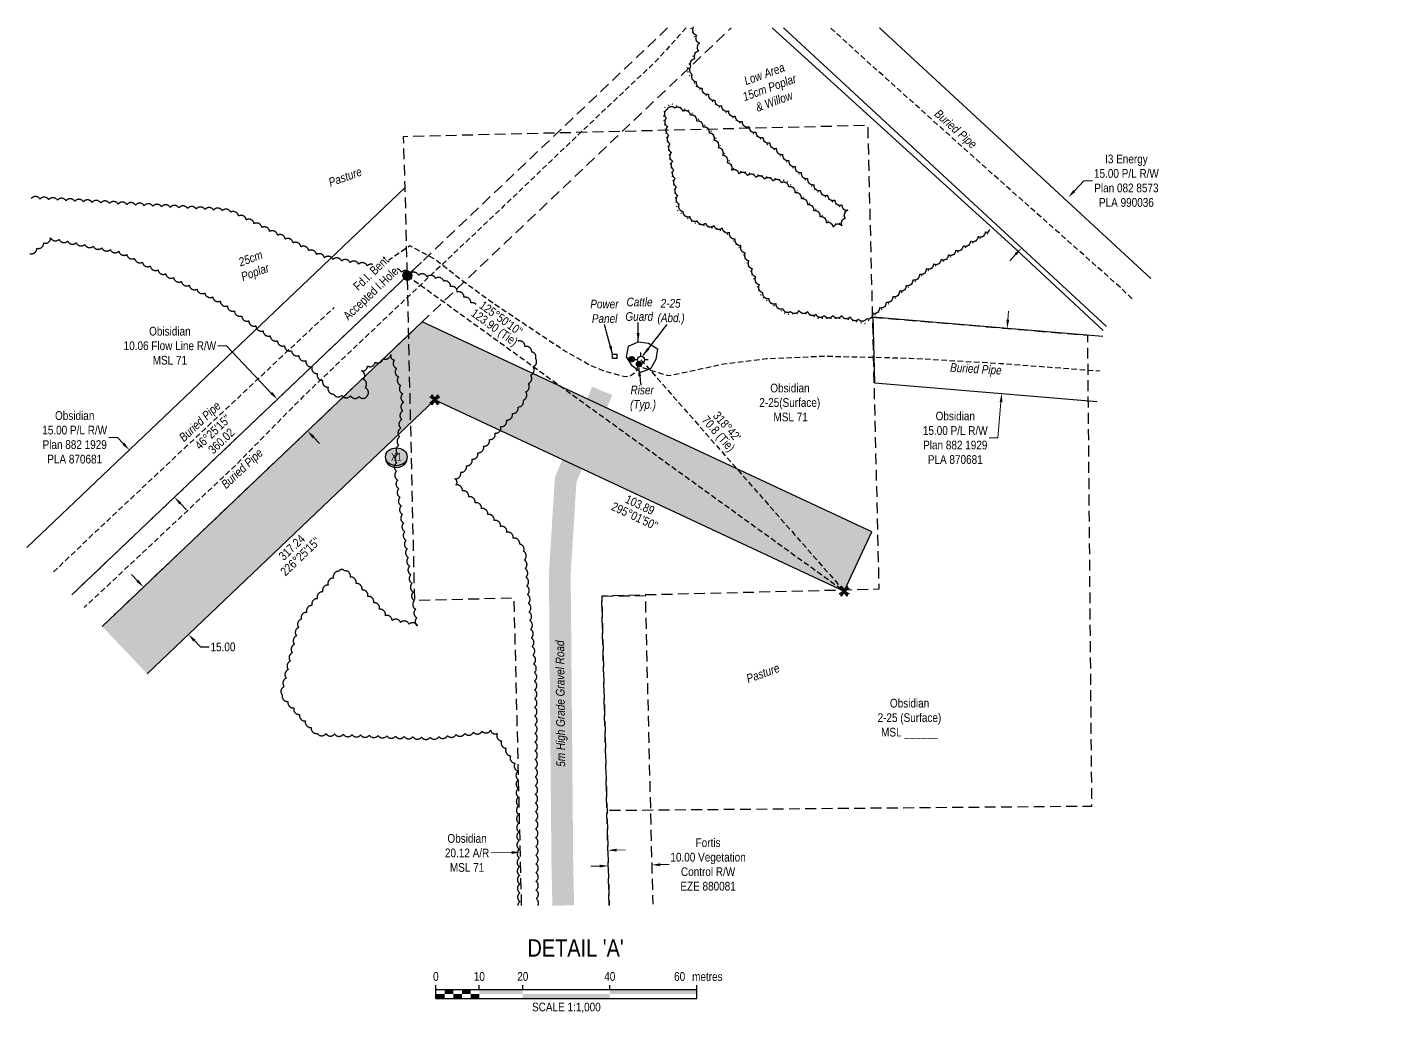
# Model space of a CAD drawing. Extents: x 610688 to 615994, y 5890806 to 5894497.
# Drawn here: x 612797 to 614349, y 5891112 to 5892245 of the extents above; entities that cross this region are included whole.
import ezdxf
from ezdxf.enums import TextEntityAlignment as Align

# ---------------------------------------------------------------- set-up
doc = ezdxf.new("R2010")
doc.units = 0
doc.header["$LTSCALE"] = 5
doc.header["$PDSIZE"] = 0.5
for name, pattern in [('0', [1, 1, 0]), ('foc-ACCESSROAD', [3.75, 2.5, -1.25]), ('foc-FLOWLINE', [3.75, 2.5, -1.25]), ('foc-TIELINE', [1.875, 1.25, -0.625]), ('foc-TOPO', [1, 0.2, -0.8]), ('UG_PIPE', [1.875, 1.25, -0.625])]:
    doc.linetypes.add(name, pattern=pattern)
doc.layers.get('Defpoints').update_dxf_attribs({"color": 9})
for name, color, linetype in [('AS-FENCE', 48, 'foc-FENCE'), ('AS-PIPE-UG', 44, 'UG_PIPE'), ('AS-PIPE-UG-T', 44, 'Continuous'), ('AS-POWER-EXISTING-T', 72, 'Continuous'), ('AS-ROADS', 254, 'Continuous'), ('AS-SYMBOL', 7, 'Continuous'), ('C-AR', 13, 'foc-ACCESSROAD'), ('C-FLOWLINE', 13, 'foc-FLOWLINE'), ('C-RW', 13, 'Continuous'), ('DETAIL-T', 7, 'Continuous'), ('F-EZE', 190, 'foc-FLOWLINE'), ('F-RW', 190, 'Continuous'), ('F-WS-S', 190, 'Continuous'), ('L-2', 7, 'Continuous'), ('L-BD', 7, 'Continuous'), ('L-BD1', 253, 'Continuous'), ('L-MON', 1, 'Continuous'), ('L-TIE', 7, 'foc-TIELINE'), ('P-CROSSINGS', 250, 'Continuous'), ('P-PROPOSED', 10, 'Continuous'), ('P-PROPOSED-H', 21, 'Continuous'), ('P-TXT', 4, 'Continuous'), ('T-BUSH', 110, '0'), ('T-BUSH-T', 110, 'Continuous'), ('T-LOW-AREA', 48, 'foc-TOPO')]:
    doc.layers.add(name, color=color, linetype=linetype)
for name, color, linetype, lineweight in [('C-AR-T', 13, 'Continuous', 9), ('C-FLOWLINE-T', 13, 'Continuous', 9), ('C-RW-T', 13, 'Continuous', 9), ('C-WS-T', 13, 'Continuous', 9), ('F-EZE-T', 190, 'Continuous', 9), ('F-RW-T', 190, 'Continuous', 9), ('T-TEXT', 48, 'Continuous', 18)]:
    doc.layers.add(name, color=color, linetype=linetype, lineweight=lineweight)
doc.styles.add('80', font='', dxfattribs={"height": 10})
doc.styles.add('80CG', font='', dxfattribs={"height": 10})
doc.styles.add('80L', font='', dxfattribs={"height": 10})
doc.styles.add('80LS', font='', dxfattribs={"height": 10})
doc.styles.add('Crossing', font='', dxfattribs={"height": 10})
doc.styles.add('foc-LtypeFont', font='', dxfattribs={"height": 7.35})
doc.styles.get('80').set_extended_font_data('Arial Narrow')
doc.styles.get('80CG').set_extended_font_data('Arial Narrow')
doc.styles.get('80L').set_extended_font_data('Arial Narrow')
doc.styles.get('80LS').set_extended_font_data('Arial Narrow', italic=True)
doc.styles.get('Crossing').set_extended_font_data('Arial Narrow')
doc.styles.get('foc-LtypeFont').set_extended_font_data('Arial Narrow')
doc.linetypes.add('foc-FENCE', pattern='A,10,-1,["X",foc-LtypeFont,S=0.2,R=0,X=-0.625,Y=-0.75],-1.24', length=12.24)
doc.dimstyles.new('Compass 5 000', dxfattribs={"dimscale": 5, "dimtxt": 9, "dimasz": 2, "dimexe": 0.2, "dimexo": 0.0625, "dimgap": 0.5, "dimtad": 0, "dimtih": 1, "dimtoh": 1, "dimzin": 0, "dimdsep": 46, "dimtxsty": '80CG', "dimcen": 0.1, "dimse1": 1, "dimse2": 1, "dimclrd": 256, "dimclrt": 256, "dimaunit": 1, "dimadec": 4, "dimazin": 0, "dimtfac": 0.06, "dimtofl": 0, "dimtmove": 0, "dimatfit": 1, "dimfxl": 0.2, "dimtolj": 1, "dimtzin": 0, "dimlwd": -1, "dimarcsym": 0})

# ---------------------------------------------------------------- blocks, each defined once
blk = doc.blocks.new('*U29')
at = {"color": 0}
for p, q in [((-150, 0), (-150, 15)), ((-150, 10), (150.2, 10)), ((-150, 0), (150.2, 0)), ((-100, 10), (-100, 15)), ((-50, 10), (-50, 15)), ((50, 10), (50, 15)), ((150.2, 0), (150.2, 15))]:
    blk.add_line(p, q, dxfattribs=at)
for points in [[(-150, 5), (-140, 5), (-150, 0), (-140, 0)], [(-140, 10), (-130, 10), (-140, 5), (-130, 5)], [(-130, 5), (-120, 5), (-130, 0), (-120, 0)], [(-120, 10), (-110, 10), (-120, 5), (-110, 5)], [(-110, 5), (-100, 5), (-110, 0), (-100, 0)], [(-100, 10), (-50, 10), (-100, 5), (-50, 5)], [(-50, 5), (50, 5), (-50, 0), (50, 0)], [(50, 10), (150.2, 10), (50, 5), (150.2, 5)]]:
    blk.add_solid(points, dxfattribs=at)
at = {"color": 0, "style": '80'}
blk.add_text('metres', height=10, dxfattribs=at).set_placement((162.2, 20), align=Align.CENTER)
at = {"color": 0, "char_height": 10, "style": '80'}
for s, insert, attachment_point in [('0', (-150, 30.2), 2), ('10', (-100, 30.2), 2), ('20', (-50, 30.2), 2), ('40', (50, 30.2), 2), ('60', (136.7, 30.2), 3), ('SCALE 1:1,000', (0.1, -5), 2)]:
    blk.add_mtext(s, dxfattribs=dict(at, insert=insert, attachment_point=attachment_point))
blk = doc.blocks.new('*D99')
at = {"layer": 'C-AR-T', "transparency": 16777216}
for p, q in [((613354.2, 5891296.2), (613330.8, 5891295.6)), ((613474.8, 5891298.9), (613484.8, 5891299.2))]:
    blk.add_line(p, q, dxfattribs=at)
for points in [[(613474.8, 5891300.6), (613474.8, 5891297.3), (613464.8, 5891298.7)], [(613354.1, 5891297.8), (613354.2, 5891294.5), (613364.2, 5891296.4)]]:
    blk.add_solid(points, dxfattribs=at)
at = {"layer": 'Defpoints', "color": 0, "transparency": 16777216}
for p in [(613363.1, 5891341.1), (613463.8, 5891343.4), (613364.2, 5891296.4)]:
    blk.add_point(p, dxfattribs=at)
at = {"layer": 'C-AR-T', "transparency": 16777216, "insert": (613303, 5891295.6), "char_height": 10, "attachment_point": 5, "style": '80CG', "bg_fill": 3, "box_fill_scale": 1.1, "bg_fill_color": 256, "bg_fill_true_color": 13158600, "bg_fill_transparency": 0}
blk.add_mtext('\\A1;Obsidian\\P20.12 A/R\\PMSL 71', dxfattribs=at)
blk = doc.blocks.new('*D100')
at = {"layer": 'C-FLOWLINE-T', "transparency": 16777216}
for p, q in [((613026.4, 5891878.6), (613016.4, 5891878.6)), ((613078, 5891824.3), (613026.4, 5891878.6)), ((613126.5, 5891773.4), (613133.4, 5891766.2))]:
    blk.add_line(p, q, dxfattribs=at)
for points in [[(613079.2, 5891825.5), (613076.8, 5891823.2), (613084.9, 5891817.1)], [(613127.7, 5891774.6), (613125.3, 5891772.3), (613119.6, 5891780.6)]]:
    blk.add_solid(points, dxfattribs=at)
at = {"layer": 'Defpoints', "color": 0, "transparency": 16777216}
for p in [(613054.3, 5891787.9), (613119.6, 5891780.6), (613088.9, 5891751.5)]:
    blk.add_point(p, dxfattribs=at)
at = {"layer": 'C-FLOWLINE-T', "transparency": 16777216, "insert": (612961.4, 5891878.6), "char_height": 10, "attachment_point": 5, "style": '80CG'}
blk.add_mtext('\\A1;Obisidian\\P10.06 Flow Line R/W\\PMSL 71', dxfattribs=at)
blk = doc.blocks.new('*D101')
at = {"layer": 'C-RW-T', "transparency": 16777216}
for p, q in [((612901.1, 5891773.3), (612891.1, 5891773.3)), ((612908, 5891766), (612901.1, 5891773.3)), ((612973.5, 5891697.2), (612980.4, 5891690))]:
    blk.add_line(p, q, dxfattribs=at)
for points in [[(612909.2, 5891767.2), (612906.8, 5891764.9), (612914.9, 5891758.8)], [(612974.7, 5891698.4), (612972.3, 5891696.1), (612966.6, 5891704.5)]]:
    blk.add_solid(points, dxfattribs=at)
at = {"layer": 'Defpoints', "color": 0, "transparency": 16777216}
for p in [(612911.6, 5891755.7), (612914.9, 5891758.8), (612963.3, 5891701.3)]:
    blk.add_point(p, dxfattribs=at)
at = {"layer": 'C-RW-T', "transparency": 16777216, "insert": (612852, 5891773.3), "char_height": 10, "attachment_point": 5, "style": '80CG'}
blk.add_mtext('\\A1;Obsidian\\P15.00 P/L R/W\\PPlan 882 1929\\PPLA 870681', dxfattribs=at)
blk = doc.blocks.new('*D102')
at = {"layer": 'C-RW-T', "transparency": 16777216}
for p, q in [((613924.6, 5891908.5), (613925.4, 5891918.5)), ((613916.6, 5891813.9), (613913.2, 5891772.8)), ((613913.2, 5891772.8), (613903.2, 5891772.8))]:
    blk.add_line(p, q, dxfattribs=at)
for points in [[(613922.9, 5891908.6), (613926.2, 5891908.4), (613923.8, 5891898.5)], [(613915, 5891814), (613918.3, 5891813.7), (613917.5, 5891823.8)]]:
    blk.add_solid(points, dxfattribs=at)
at = {"layer": 'Defpoints', "color": 0, "transparency": 16777216}
for p in [(613923.8, 5891898.5), (614317.6, 5891865.5), (614311.4, 5891790.8)]:
    blk.add_point(p, dxfattribs=at)
at = {"layer": 'C-RW-T', "transparency": 16777216, "insert": (613864.1, 5891772.8), "char_height": 10, "attachment_point": 5, "style": '80CG'}
blk.add_mtext('\\A1;Obsidian\\P15.00 P/L R/W\\PPlan 882 1929\\PPLA 870681', dxfattribs=at)
blk = doc.blocks.new('*D103')
at = {"layer": 'Defpoints', "color": 0, "transparency": 16777216}
for p in [(613463.9, 5891337.4), (613513.9, 5891338.5), (613515.2, 5891281.9)]:
    blk.add_point(p, dxfattribs=at)
at = {"layer": 'F-EZE-T', "transparency": 16777216}
for p, q in [((613455.2, 5891280.5), (613445.2, 5891280.3)), ((613525.2, 5891282.2), (613535.2, 5891282.4))]:
    blk.add_line(p, q, dxfattribs=at)
for points in [[(613455.2, 5891282.2), (613455.3, 5891278.9), (613465.2, 5891280.8)], [(613525.1, 5891283.8), (613525.2, 5891280.5), (613515.2, 5891281.9)]]:
    blk.add_solid(points, dxfattribs=at)
at = {"layer": 'F-EZE-T', "transparency": 16777216, "insert": (613580, 5891282.4), "char_height": 10, "attachment_point": 5, "style": '80CG', "bg_fill": 3, "box_fill_scale": 1.1, "bg_fill_color": 256, "bg_fill_true_color": 13158600, "bg_fill_transparency": 0}
blk.add_mtext('\\A1;Fortis\\P10.00 Vegetation\\PControl R/W\\PEZE 880081', dxfattribs=at)
blk = doc.blocks.new('*D104')
at = {"layer": 'Defpoints', "color": 0, "transparency": 16777216}
for p in [(613994, 5892049.1), (614348.8, 5891721), (614295.2, 5891662.9)]:
    blk.add_point(p, dxfattribs=at)
at = {"layer": 'F-RW-T', "transparency": 16777216}
for p, q in [((614000.8, 5892056.4), (614011.7, 5892068.3)), ((614011.7, 5892068.3), (614021.7, 5892068.3)), ((613933.5, 5891983.7), (613926.7, 5891976.4))]:
    blk.add_line(p, q, dxfattribs=at)
for points in [[(613999.6, 5892057.6), (614002, 5892055.3), (613994, 5892049.1)], [(613932.3, 5891984.8), (613934.7, 5891982.6), (613940.3, 5891991)]]:
    blk.add_solid(points, dxfattribs=at)
at = {"layer": 'F-RW-T', "transparency": 16777216, "insert": (614060.8, 5892068.3), "char_height": 10, "attachment_point": 5, "style": '80CG'}
blk.add_mtext('\\A1;I3 Energy\\P15.00 P/L R/W\\PPlan 082 8573\\PPLA 990036', dxfattribs=at)
blk = doc.blocks.new('RISER')
h = blk.add_hatch(color=255)
h.dxf.hatch_style = 1
edge = h.paths.add_edge_path()
edge.add_arc((0, 0), 0.7, 0, 360)
blk.add_hatch(color=48).paths.add_polyline_path([(0.58, -0.15), (-0.58, -0.15, 0.774597)])
at = {"color": 48}
blk.add_line((-0.58, -0.15), (0.58, -0.15), dxfattribs=at)
blk.add_circle((0, 0), 0.6, dxfattribs=at)
blk = doc.blocks.new('fdia')
at = {"color": 255, "const_width": 1}
blk.add_lwpolyline([(-0.5, 0, 1), (0.5, 0, 1)], format="xyb", close=True, dxfattribs=at)
blk = doc.blocks.new('Fdiaa')
blk.add_blockref('fdia', (0, 0))
blk = doc.blocks.new('fdib')
at = {"color": 1, "const_width": 1.6}
blk.add_lwpolyline([(-0.4, 0, 1), (0.4, 0, 1)], format="xyb", close=True, dxfattribs=at)
at = {"color": 1}
blk.add_circle((0, 0), 0.8, dxfattribs=at)
blk = doc.blocks.new('Fdibb')
blk.add_blockref('fdib', (0, 0))
blk = doc.blocks.new('fdicc')
for name in ['Fdibb', 'Fdiaa']:
    blk.add_blockref(name, (0, 0))
blk = doc.blocks.new('FDI')
blk.add_blockref('fdicc', (0, 0))
blk = doc.blocks.new('TEMP')
h = blk.add_hatch(color=255)
h.dxf.hatch_style = 1
h.paths.add_polyline_path([(0, 0.25), (-0.67, 1.15), (-0.67, 0.67), (-1.15, 0.67), (-0.25, 0), (-1.15, -0.67), (-0.67, -0.67), (-0.67, -1.15), (0, -0.25), (0.67, -1.15), (0.67, -0.67), (1.15, -0.67), (0.25, 0), (1.15, 0.67), (0.67, 0.67), (0.67, 1.15)])
h.paths.add_polyline_path([(0.57, 0.85), (0.57, 0.57), (0.85, 0.57), (0.08, 0), (0.85, -0.57), (0.57, -0.57), (0.57, -0.85), (0, -0.08), (-0.57, -0.85), (-0.57, -0.57), (-0.85, -0.57), (-0.08, 0), (-0.85, 0.57), (-0.57, 0.57), (-0.57, 0.85), (0, 0.08)], flags=16)
h = blk.add_hatch(color=1)
h.dxf.hatch_style = 1
h.paths.add_polyline_path([(0, 0.08), (-0.57, 0.85), (-0.57, 0.57), (-0.85, 0.57), (-0.08, 0), (-0.85, -0.57), (-0.57, -0.57), (-0.57, -0.85), (0, -0.08), (0.57, -0.85), (0.57, -0.57), (0.85, -0.57), (0.08, 0), (0.85, 0.57), (0.57, 0.57), (0.57, 0.85)])
at = {"color": 1}
for p, q in [((-0.08, 0), (0.08, 0)), ((0, 0.08), (0, -0.08))]:
    blk.add_line(p, q, dxfattribs=at)
at = {"color": 255, "flags": 128}
blk.add_lwpolyline([(-0.25, 0), (-1.15, 0.67), (-0.67, 0.67), (-0.67, 1.15), (0, 0.25), (0.67, 1.15), (0.67, 0.67), (1.15, 0.67), (0.25, 0), (1.15, -0.67), (0.67, -0.67), (0.67, -1.15), (0, -0.25), (-0.67, -1.15), (-0.67, -0.67), (-1.15, -0.67)], close=True, dxfattribs=at)
at = {"color": 1, "flags": 128}
blk.add_lwpolyline([(-0.08, 0), (-0.85, 0.57), (-0.57, 0.57), (-0.57, 0.85), (0, 0.08), (0.57, 0.85), (0.57, 0.57), (0.85, 0.57), (0.08, 0), (0.85, -0.57), (0.57, -0.57), (0.57, -0.85), (0, -0.08), (-0.57, -0.85), (-0.57, -0.57), (-0.85, -0.57)], close=True, dxfattribs=at)
blk = doc.blocks.new('*D105')
at = {"layer": 'Defpoints', "color": 0, "linetype": 'Continuous', "transparency": 16777216}
for p in [(612960.4, 5891629.2), (613012.1, 5891574.9), (612982.7, 5891546.9)]:
    blk.add_point(p, dxfattribs=at)
at = {"layer": 'P-TXT', "transparency": 16777216}
for p, q in [((612924.1, 5891608.5), (612917.3, 5891615.7)), ((612989.6, 5891539.7), (612996.5, 5891532.4)), ((612996.5, 5891532.4), (613006.5, 5891532.4))]:
    blk.add_line(p, q, dxfattribs=at)
at = {"layer": 'P-TXT', "linetype": 'Continuous', "transparency": 16777216}
for points in [[(612925.4, 5891609.6), (612922.9, 5891607.3), (612931, 5891601.2)], [(612990.8, 5891540.8), (612988.4, 5891538.5), (612982.7, 5891546.9)]]:
    blk.add_solid(points, dxfattribs=at)
at = {"layer": 'P-TXT', "linetype": 'Continuous', "transparency": 16777216, "insert": (613022.4, 5891532.4), "char_height": 10, "attachment_point": 5, "style": '80CG'}
blk.add_mtext('\\A1;15.00', dxfattribs=at)
blk = doc.blocks.new('GABD')
for p, q in [((-0.81, 0), (-1.62, 0)), ((0, 0.81), (0, 1.62)), ((1.62, 0), (0.81, 0)), ((0, -0.81), (0, -1.62))]:
    blk.add_line(p, q)
blk.add_circle((0, 0), 0.8)
blk = doc.blocks.new('xing2')
h = blk.add_hatch(color=50)
h.dxf.hatch_style = 1
edge = h.paths.add_edge_path()
edge.add_ellipse((0, 0), major_axis=(-12.5, 0), ratio=0.816297, start_angle=0, end_angle=360)
h = blk.add_hatch(color=250)
h.dxf.hatch_style = 1
edge = h.paths.add_edge_path()
edge.add_ellipse((0, -2), major_axis=(-12.5, 0), ratio=0.816297, start_angle=0, end_angle=180)
edge.add_line((12.5, -2), (12.5, 0))
edge.add_ellipse((0, 0), major_axis=(-12.5, 0), ratio=0.816297, start_angle=0, end_angle=180, ccw=False)
edge.add_line((-12.5, 0), (-12.5, -2))
at = {"color": 250}
blk.add_ellipse((0, 0), major_axis=(-12.5, 0), ratio=0.816297, dxfattribs=at)
blk.add_ellipse((0, -2), major_axis=(-12.5, 0), ratio=0.816297, start_param=0, end_param=3.141593, dxfattribs=at)
at = {"color": 250, "style": 'Crossing'}
blk.add_attdef('CROSSING', text='', height=9, dxfattribs=at).set_placement((0.1, 0), align=Align.MIDDLE_CENTER)
at = {"color": 250, "style": 'Crossing', "flags": 1}
for tag, p in [('OWNER', (0.1, -12.5)), ('DESCRIPTION', (0.1, -25.8)), ('LOCATION', (0.1, -39.3)), ('DWG_REF', (0.1, -52.8))]:
    blk.add_attdef(tag, text='', height=9, dxfattribs=at).set_placement(p, align=Align.MIDDLE_CENTER)

msp = doc.modelspace()

# ---------------------------------------------------------------- hatches: boundary and pattern name
at = {"layer": 'P-PROPOSED-H'}
h = msp.add_hatch(color=256, dxfattribs=at)
h.dxf.hatch_style = 1
h.paths.add_polyline_path([(612935.211, 5891501.713), (613265.908, 5891816.409), (613736.393, 5891596.707), (613768.114, 5891664.636), (613251.281, 5891905.981), (612883.529, 5891556.023)])

# ---------------------------------------------------------------- linework, layer by layer
at = {"layer": 'AS-FENCE', "flags": 128}
msp.add_lwpolyline([(614034.135, 5891896.104), (613929.124, 5891993.967), (613653.522, 5892243.986)], dxfattribs=at)
msp.add_lwpolyline([(613520.059, 5891862.992), (613513.684, 5891852.207), (613502.424, 5891847.832), (613492.649, 5891855.662), (613486.309, 5891866.077), (613488.419, 5891878.067), (613499.604, 5891883.107), (613511.549, 5891881.642), (613521.864, 5891875.052)], close=True, dxfattribs=at)
at = {"layer": 'AS-PIPE-UG', "flags": 128}
for points in [[(613554.632, 5892243.929), (613521.584, 5892207.152), (613436.009, 5892126.117), (613344.949, 5892038.937), (613267.644, 5891965.722), (613189.584, 5891891.842), (613113.574, 5891819.217), (613036.809, 5891741.087), (612915.669, 5891627.132), (612862.873, 5891577.729)], [(614067.454, 5891932.747), (614053.559, 5891945.927), (613907.494, 5892075.592), (613762.534, 5892205.807), (613720.867, 5892244.025)], [(613499.334, 5891855.427), (613496.834, 5891848.097), (613490.389, 5891843.607), (613484.729, 5891842.722), (613459.459, 5891849.897), (613444.394, 5891856.002), (613414.329, 5891873.077), (613332.044, 5891928.032), (613293.739, 5891956.062), (613266.804, 5891977.517), (613237.199, 5891993.667), (613234.469, 5891991.607), (613213.024, 5891976.852), (613176.189, 5891946.832), (613096.004, 5891871.852), (613008.984, 5891789.917), (612872.614, 5891661.522), (612825.71, 5891616.782)], [(613504.599, 5891853.532), (613534.239, 5891844.327), (613556.994, 5891848.952), (613597.949, 5891857.862), (613647.199, 5891863.812), (613712.154, 5891866.742), (613811.894, 5891864.447), (613915.924, 5891858.382), (614030.239, 5891849.661)]]:
    msp.add_lwpolyline(points, dxfattribs=at)
at = {"layer": 'AS-POWER-EXISTING-T'}
msp.add_lwpolyline([(613469.997, 5891868.84), (613474.997, 5891868.843), (613475, 5891863.843), (613470, 5891863.84)], close=True, dxfattribs=at)
at = {"layer": 'AS-ROADS', "const_width": 25, "flags": 128}
msp.add_lwpolyline([(613413.523, 5891235.233), (613412.464, 5891284.062), (613409.554, 5891616.817), (613416.299, 5891724.457), (613458.234, 5891826.777)], dxfattribs=at)
at = {"layer": 'C-AR', "flags": 128}
for points in [[(613365.704, 5891235.304), (613357.149, 5891588.508), (613242.82, 5891585.736), (613234.349, 5891959.28), (613231.896, 5892060.481), (613229.897, 5892119.275), (613763.433, 5892132.199), (613768.775, 5891911.541), (613770.601, 5891836.171), (613776.356, 5891598.661), (613507.784, 5891592.153), (613457.771, 5891590.943), (613466.385, 5891235.38)], [(613768.775, 5891911.537), (614016.045, 5891890.791), (614020.77, 5891349.22), (613463.747, 5891344.247), (613457.771, 5891590.943)]]:
    msp.add_lwpolyline(points, dxfattribs=at)
at = {"layer": 'C-FLOWLINE', "flags": 128}
for points in [[(613533.461, 5892243.917), (612848.868, 5891592.447)], [(612883.529, 5891556.023), (613606.443, 5892243.959)]]:
    msp.add_lwpolyline(points, dxfattribs=at)
at = {"layer": 'C-RW', "flags": 128}
for points in [[(612797.179, 5891646.763), (613231.897, 5892060.447)], [(612848.893, 5891592.42), (613250.68, 5891974.82)], [(613234.349, 5891959.277), (612848.868, 5891592.447)], [(614033.566, 5891889.321), (613769.439, 5891911.482), (613771.173, 5891836.114), (614027.299, 5891814.624)]]:
    msp.add_lwpolyline(points, dxfattribs=at)
at = {"layer": 'F-EZE', "flags": 128}
msp.add_lwpolyline([(613466.385, 5891235.38), (613457.771, 5891590.943), (613507.75, 5891591.379), (613516.351, 5891236.59)], dxfattribs=at)
at = {"layer": 'F-RW', "flags": 128}
for points in [[(614037.782, 5891900.908), (613666.76, 5892243.994)], [(614088.894, 5891955.753), (613777.113, 5892244.058)]]:
    msp.add_lwpolyline(points, dxfattribs=at)
at = {"layer": 'L-TIE'}
for p in [(613234.349, 5891959.277), (613502.884, 5891862.627)]:
    msp.add_line(p, (613736.393, 5891596.707), dxfattribs=at)
at = {"layer": 'P-PROPOSED', "flags": 128}
msp.add_lwpolyline([(612935.211, 5891501.713), (613265.908, 5891816.409), (613736.393, 5891596.707), (613768.114, 5891664.636), (613251.281, 5891905.981), (612883.529, 5891556.023)], dxfattribs=at)
at = {"layer": 'T-BUSH', "flags": 128}
for points in [[(613563.146, 5892245.015, 0.52056705), (613566.755, 5892235.693, 0.52056705), (613570.364, 5892226.371, 0.52056705), (613569.323, 5892217.303, 0.52056705), (613564.72, 5892208.429, 0.52056705), (613560.118, 5892199.556, 0.52056705), (613561.603, 5892190.808, 0.52056705), (613566.57, 5892182.133, 0.52056705), (613573.049, 5892174.656, 0.52056705), (613580.355, 5892167.834, 0.52056705), (613587.662, 5892161.013, 0.52056705), (613595.382, 5892154.679, 0.52056705), (613603.31, 5892148.591, 0.52056705), (613611.239, 5892142.503, 0.52056705), (613619.167, 5892136.414, 0.52056705), (613627.095, 5892130.326, 0.52056705), (613635.023, 5892124.238, 0.52056705), (613642.952, 5892118.15, 0.52056705), (613650.88, 5892112.062, 0.52056705), (613658.512, 5892105.631, 0.52056705), (613665.682, 5892098.666, 0.52056705), (613672.852, 5892091.701, 0.52056705), (613680.022, 5892084.736, 0.52056705), (613687.192, 5892077.77, 0.52056705), (613694.362, 5892070.805, 0.52056705), (613701.532, 5892063.84, 0.52056705), (613709.011, 5892057.257, 0.52056705), (613717.313, 5892051.688, 0.52056705), (613725.614, 5892046.12, 0.52056705), (613733.915, 5892040.551, 0.52056705), (613740.785, 5892034.485, 0.52056705), (613737.719, 5892024.971, 0.52056705), (613733.723, 5892016.534, 0.52056705), (613723.864, 5892014.887, 0.52056705), (613716.016, 5892019.73, 0.52056705), (613708.817, 5892026.665, 0.52056705), (613701.618, 5892033.6, 0.52056705), (613694.419, 5892040.536, 0.52056705), (613687.22, 5892047.471, 0.52056705), (613680.021, 5892054.406, 0.52056705), (613672.822, 5892061.341, 0.52056705), (613664.415, 5892065.994, 0.52056705), (613654.632, 5892068.047, 0.52056705), (613644.849, 5892070.1, 0.52056705), (613635.066, 5892072.153, 0.52056705), (613625.283, 5892074.207, 0.52056705), (613615.5, 5892076.26, 0.52056705), (613607.096, 5892080.228, 0.52056705), (613602.047, 5892088.855, 0.52056705), (613596.997, 5892097.482, 0.52056705), (613591.947, 5892106.109, 0.52056705), (613586.898, 5892114.736, 0.52056705), (613581.439, 5892123.039, 0.52056705), (613574.213, 5892129.946, 0.52056705), (613566.987, 5892136.853, 0.52056705), (613559.761, 5892143.761, 0.52056705), (613550.913, 5892148.144, 0.52056705), (613541.629, 5892151.847, 0.52056705), (613532.846, 5892150.264, 0.52056705), (613532.024, 5892140.365, 0.52056705), (613533.476, 5892130.474, 0.52056705), (613534.928, 5892120.584, 0.52056705), (613536.38, 5892110.694, 0.52056705), (613537.832, 5892100.804, 0.52056705), (613539.284, 5892090.914, 0.52056705), (613540.735, 5892081.024, 0.52056705), (613542.187, 5892071.134, 0.52056705), (613543.639, 5892061.244, 0.52056705), (613545.091, 5892051.354, 0.52056705), (613546.543, 5892041.463, 0.52056705), (613550.988, 5892033.309, 0.52056705), (613558.85, 5892027.136, 0.52056705), (613567.335, 5892022.185, 0.52056705), (613576.953, 5892019.461, 0.52056705), (613586.571, 5892016.737, 0.52056705), (613596.188, 5892014.014, 0.52056705), (613604.403, 5892009.07, 0.52056705), (613610.989, 5892001.55, 0.52056705), (613617.575, 5891994.03, 0.52056705), (613622.769, 5891985.627, 0.52056705), (613626.769, 5891976.466, 0.52056705), (613630.77, 5891967.306, 0.52056705), (613634.77, 5891958.145, 0.52056705), (613638.77, 5891948.984, 0.52056705), (613642.77, 5891939.823, 0.52056705), (613649.635, 5891932.967, 0.52056705), (613657.728, 5891927.099, 0.52056705), (613665.82, 5891921.231, 0.52056705), (613674.643, 5891918.072, 0.52056705), (613684.588, 5891919.079, 0.52056705), (613694.293, 5891917.999, 0.52056705), (613703.75, 5891914.761, 0.52056705), (613713.532, 5891913.424, 0.52056705), (613723.528, 5891913.337, 0.52056705), (613733.524, 5891913.25, 0.52056705), (613743.321, 5891911.724, 0.52056705), (613752.966, 5891909.1, 0.52056705), (613761.917, 5891909.636, 0.52056705), (613769.575, 5891916.062, 0.52056705), (613777.233, 5891922.487, 0.52056705), (613784.89, 5891928.912, 0.52056705), (613792.548, 5891935.337, 0.52056705), (613800.205, 5891941.763, 0.52056705), (613807.882, 5891948.165, 0.52056705), (613815.57, 5891954.554, 0.52056705), (613823.258, 5891960.943, 0.52056705), (613830.945, 5891967.332, 0.52056705), (613839.429, 5891972.615, 0.52056705), (613847.93, 5891977.873, 0.52056705), (613856.432, 5891983.131, 0.52056705), (613864.934, 5891988.389, 0.52056705), (613873.435, 5891993.647, 0.52056705), (613881.937, 5891998.905, 0.52056705), (613890.438, 5892004.163, 0.52056705), (613898.94, 5892009.421, 0.52056705), (613903.566, 5892012.282, 0.52056705)], [(613384.337, 5891235.216, 0.38023488), (613382.403, 5891243.089, 0.52056705), (613382.326, 5891253.085, 0.52056705), (613382.249, 5891263.081, 0.52056705), (613382.172, 5891273.077, 0.52056705), (613382.095, 5891283.073, 0.52056705), (613382.019, 5891293.068, 0.52056705), (613381.942, 5891303.064, 0.52056705), (613381.865, 5891313.06, 0.52056705), (613381.788, 5891323.056, 0.52056705), (613381.711, 5891333.052, 0.52056705), (613381.634, 5891343.048, 0.52056705), (613381.558, 5891353.043, 0.52056705), (613381.481, 5891363.039, 0.52056705), (613381.404, 5891373.035, 0.52056705), (613381.327, 5891383.031, 0.52056705), (613381.25, 5891393.027, 0.52056705), (613381.174, 5891403.022, 0.52056705), (613381.097, 5891413.018, 0.52056705), (613381.02, 5891423.014, 0.52056705), (613380.943, 5891433.01, 0.52056705), (613380.866, 5891443.006, 0.52056705), (613380.789, 5891453.002, 0.52056705), (613380.713, 5891462.997, 0.52056705), (613380.636, 5891472.993, 0.52056705), (613380.559, 5891482.989, 0.52056705), (613380.482, 5891492.985, 0.52056705), (613380.398, 5891502.98, 0.52056705), (613379.506, 5891512.937, 0.52056705), (613378.615, 5891522.893, 0.52056705), (613377.724, 5891532.849, 0.52056705), (613376.833, 5891542.806, 0.52056705), (613375.942, 5891552.762, 0.52056705), (613375.05, 5891562.718, 0.52056705), (613374.159, 5891572.674, 0.52056705), (613373.268, 5891582.631, 0.52056705), (613372.377, 5891592.587, 0.52056705), (613371.486, 5891602.543, 0.52056705), (613370.594, 5891612.5, 0.52056705), (613369.703, 5891622.456, 0.52056705), (613368.812, 5891632.412, 0.52056705), (613367.921, 5891642.369, 0.52056705), (613363.42, 5891650.556, 0.52056705), (613356.096, 5891657.359, 0.52056705), (613348.773, 5891664.163, 0.52056705), (613341.449, 5891670.966, 0.52056705), (613334.125, 5891677.769, 0.52056705), (613326.802, 5891684.573, 0.52056705), (613319.478, 5891691.376, 0.52056705), (613312.154, 5891698.18, 0.52056705), (613304.831, 5891704.983, 0.52056705), (613297.507, 5891711.786, 0.52056705), (613290.183, 5891718.59, 0.52056705), (613288.953, 5891725.699, 0.52056705), (613295.559, 5891733.201, 0.52056705), (613302.165, 5891740.704, 0.52056705), (613308.771, 5891748.206, 0.52056705), (613315.377, 5891755.708, 0.52056705), (613321.982, 5891763.211, 0.52056705), (613328.588, 5891770.713, 0.52056705), (613335.194, 5891778.215, 0.52056705), (613341.8, 5891785.718, 0.52056705), (613348.406, 5891793.22, 0.52056705), (613355.012, 5891800.723, 0.52056705), (613361.617, 5891808.225, 0.52056705), (613367.574, 5891816.085, 0.52056705), (613370.386, 5891825.677, 0.52056705), (613373.197, 5891835.27, 0.52056705), (613376.008, 5891844.863, 0.52056705), (613378.82, 5891854.455, 0.52056705), (613381.631, 5891864.048, 0.52056705), (613377.285, 5891871.398, 0.52056705), (613369.503, 5891877.672, 0.52056705), (613361.721, 5891883.946, 0.52056705), (613353.939, 5891890.22, 0.52056705), (613346.157, 5891896.494, 0.52056705), (613338.375, 5891902.768, 0.52056705), (613330.593, 5891909.042, 0.52056705), (613322.811, 5891915.316, 0.52056705), (613315.029, 5891921.59, 0.52056705), (613307.247, 5891927.864, 0.52056705), (613299.465, 5891934.138, 0.52056705), (613291.683, 5891940.412, 0.52056705), (613283.901, 5891946.686, 0.52056705), (613276.119, 5891952.96, 0.52056705), (613266.836, 5891955.971, 0.52056705), (613257.008, 5891957.797, 0.52056705), (613247.18, 5891959.622, 0.52056705), (613237.352, 5891961.448, 0.52056705), (613227.524, 5891963.274, 0.52056705), (613217.696, 5891965.099, 0.52056705), (613207.868, 5891966.925, 0.52056705), (613198.04, 5891968.751, 0.52056705), (613188.212, 5891970.576, 0.52056705), (613178.384, 5891972.402, 0.52056705), (613168.556, 5891974.227, 0.52056705), (613158.728, 5891976.053, 0.52056705), (613148.9, 5891977.879, 0.52056705), (613139.072, 5891979.704, 0.52056705), (613129.907, 5891983.519, 0.52056705), (613120.945, 5891987.948, 0.52056705), (613111.983, 5891992.376, 0.52056705), (613103.021, 5891996.804, 0.52056705), (613094.059, 5892001.232, 0.52056705), (613085.097, 5892005.66, 0.52056705), (613076.136, 5892010.088, 0.52056705), (613067.174, 5892014.516, 0.52056705), (613058.212, 5892018.944, 0.52056705), (613049.25, 5892023.372, 0.52056705), (613040.288, 5892027.8, 0.52056705), (613031.326, 5892032.228, 0.52056705), (613021.636, 5892033.93, 0.52056705), (613011.66, 5892034.561, 0.52056705), (613001.684, 5892035.192, 0.52056705), (612991.708, 5892035.823, 0.52056705), (612981.732, 5892036.454, 0.52056705), (612971.755, 5892037.085, 0.52056705), (612961.779, 5892037.716, 0.52056705), (612951.803, 5892038.347, 0.52056705), (612941.827, 5892038.978, 0.52056705), (612931.851, 5892039.609, 0.52056705), (612921.875, 5892040.24, 0.52056705), (612911.898, 5892040.871, 0.52056705), (612901.922, 5892041.503, 0.52056705), (612891.946, 5892042.134, 0.52056705), (612881.97, 5892042.765, 0.52056705), (612871.994, 5892043.396, 0.52056705), (612862.018, 5892044.027, 0.52056705), (612852.041, 5892044.658, 0.52056705), (612842.065, 5892045.289, 0.52056705), (612832.089, 5892045.92, 0.52056705), (612822.113, 5892046.551, 0.52056705), (612812.137, 5892047.182, 0.52056705), (612802.088, 5892047.817)], [(612800.462, 5891984.638, 0.52056705), (612808.418, 5891990.69, 0.52056705), (612816.373, 5891996.742, 0.52056705), (612824.329, 5892002.795, 0.52056705), (612834.12, 5892000.899, 0.52056705), (612843.924, 5891998.948, 0.52056705), (612853.727, 5891996.996, 0.52056705), (612863.531, 5891995.045, 0.52056705), (612873.335, 5891993.094, 0.52056705), (612883.139, 5891991.143, 0.52056705), (612892.943, 5891989.191, 0.52056705), (612902.746, 5891987.24, 0.52056705), (612911.95, 5891983.523, 0.52056705), (612920.912, 5891979.096, 0.52056705), (612929.875, 5891974.669, 0.52056705), (612938.837, 5891970.242, 0.52056705), (612947.799, 5891965.815, 0.52056705), (612956.762, 5891961.388, 0.52056705), (612965.724, 5891956.961, 0.52056705), (612974.686, 5891952.533, 0.52056705), (612983.649, 5891948.106, 0.52056705), (612992.611, 5891943.679, 0.52056705), (613001.573, 5891939.252, 0.52056705), (613010.536, 5891934.825, 0.52056705), (613019.296, 5891930.057, 0.52056705), (613027.501, 5891924.346, 0.52056705), (613035.706, 5891918.636, 0.52056705), (613043.91, 5891912.926, 0.52056705), (613052.115, 5891907.216, 0.52056705), (613060.319, 5891901.505, 0.52056705), (613068.524, 5891895.795, 0.52056705), (613076.729, 5891890.085, 0.52056705), (613084.933, 5891884.375, 0.52056705), (613093.138, 5891878.664, 0.52056705), (613101.342, 5891872.954, 0.52056705), (613109.547, 5891867.244, 0.52056705), (613117.752, 5891861.534, 0.52056705), (613124.646, 5891854.425, 0.52056705), (613130.876, 5891846.608, 0.52056705), (613137.105, 5891838.79, 0.52056705), (613143.335, 5891830.973, 0.52056705), (613149.565, 5891823.156, 0.52056705), (613159.081, 5891821.64, 0.52056705), (613169.057, 5891821.007, 0.52056705), (613179.033, 5891820.374, 0.52056705), (613188.001, 5891820.608, 0.52056705), (613185.875, 5891830.375, 0.52056705), (613183.749, 5891840.143, 0.52056705), (613181.624, 5891849.91, 0.52056705), (613188.489, 5891855.308, 0.52056705), (613197.483, 5891859.67, 0.52056705), (613206.477, 5891864.033, 0.52056705), (613215.471, 5891868.395, 0.52056705), (613219.549, 5891862.317, 0.52056705), (613221.916, 5891852.605, 0.52056705), (613224.282, 5891842.893, 0.52056705), (613226.649, 5891833.181, 0.52056705), (613229.016, 5891823.469, 0.52056705), (613230.13, 5891813.678, 0.52056705), (613229.006, 5891803.745, 0.52056705), (613227.882, 5891793.813, 0.52056705), (613226.758, 5891783.88, 0.52056705), (613225.635, 5891773.947, 0.52056705), (613224.511, 5891764.014, 0.52056705), (613223.387, 5891754.082, 0.52056705), (613222.263, 5891744.149, 0.52056705), (613221.834, 5891734.225, 0.52056705), (613223.213, 5891724.325, 0.52056705), (613224.592, 5891714.424, 0.52056705), (613225.971, 5891704.524, 0.52056705), (613227.35, 5891694.623, 0.52056705), (613228.729, 5891684.723, 0.52056705), (613230.108, 5891674.822, 0.52056705), (613231.487, 5891664.921, 0.52056705), (613232.866, 5891655.021, 0.52056705), (613234.245, 5891645.12, 0.52056705), (613235.624, 5891635.22, 0.52056705), (613237.003, 5891625.319, 0.52056705), (613238.382, 5891615.419, 0.52056705), (613239.761, 5891605.518, 0.52056705), (613241.14, 5891595.618, 0.52056705), (613242.519, 5891585.717, 0.52056705), (613243.898, 5891575.817, 0.52056705), (613245.277, 5891565.916, 0.52056705), (613246.18, 5891556.525, 0.52056705), (613236.396, 5891558.574, 0.52056705), (613226.612, 5891560.623, 0.52056705), (613216.829, 5891562.673, 0.52056705), (613209.078, 5891568.275, 0.52056705), (613202.356, 5891575.673, 0.52056705), (613195.634, 5891583.071, 0.52056705), (613188.912, 5891590.47, 0.52056705), (613182.19, 5891597.868, 0.52056705), (613175.468, 5891605.266, 0.52056705), (613168.746, 5891612.665, 0.52056705), (613162.024, 5891620.063, 0.52056705), (613155.596, 5891619.362, 0.52056705), (613149.43, 5891611.495, 0.52056705), (613143.263, 5891603.627, 0.52056705), (613137.097, 5891595.76, 0.52056705), (613130.931, 5891587.892, 0.52056705), (613124.764, 5891580.025, 0.52056705), (613118.598, 5891572.157, 0.52056705), (613112.431, 5891564.29, 0.52056705), (613109.41, 5891554.894, 0.52056705), (613107.036, 5891545.184, 0.52056705), (613104.662, 5891535.474, 0.52056705), (613102.288, 5891525.764, 0.52056705), (613099.914, 5891516.054, 0.52056705), (613097.54, 5891506.344, 0.52056705), (613095.166, 5891496.634, 0.52056705), (613092.792, 5891486.923, 0.52056705), (613090.547, 5891477.246, 0.52056705), (613097.206, 5891469.79, 0.52056705), (613103.865, 5891462.335, 0.52056705), (613110.524, 5891454.88, 0.52056705), (613117.182, 5891447.424, 0.52056705), (613123.841, 5891439.969, 0.52056705), (613130.786, 5891433.123, 0.52056705), (613140.776, 5891432.771, 0.52056705), (613150.766, 5891432.418, 0.52056705), (613160.756, 5891432.066, 0.52056705), (613170.746, 5891431.713, 0.52056705), (613180.735, 5891431.36, 0.52056705), (613190.725, 5891431.008, 0.52056705), (613200.715, 5891430.655, 0.52056705), (613210.705, 5891430.302, 0.52056705), (613220.695, 5891429.95, 0.52056705), (613230.685, 5891429.597, 0.52056705), (613240.675, 5891429.245, 0.52056705), (613250.665, 5891428.892, 0.52056705), (613260.655, 5891428.539, 0.52056705), (613270.596, 5891429.244, 0.52056705), (613280.512, 5891430.507, 0.52056705), (613290.428, 5891431.77, 0.52056705), (613300.344, 5891433.033, 0.52056705), (613310.26, 5891434.297, 0.52056705), (613320.176, 5891435.56, 0.52056705), (613330.092, 5891436.823, 0.52056705), (613337.558, 5891433.047, 0.52056705), (613342.69, 5891424.468, 0.52056705), (613347.821, 5891415.89, 0.52056705), (613352.953, 5891407.312, 0.52056705), (613358.085, 5891398.733, 0.52056705), (613361.732, 5891389.734, 0.52056705), (613361.867, 5891379.739, 0.52056705), (613362.003, 5891369.744, 0.52056705), (613362.138, 5891359.748, 0.52056705), (613362.274, 5891349.753, 0.52056705), (613362.409, 5891339.758, 0.52056705), (613362.545, 5891329.763, 0.52056705), (613362.68, 5891319.768, 0.52056705), (613362.816, 5891309.772, 0.52056705), (613362.951, 5891299.777, 0.52056705), (613363.087, 5891289.782, 0.52056705), (613363.222, 5891279.787, 0.52056705), (613363.358, 5891269.792, 0.52056705), (613363.493, 5891259.796, 0.52056705), (613363.628, 5891249.801, 0.52056705), (613363.764, 5891239.806, 0.22613073), (613361.239, 5891235.202, 0.22613073)]]:
    msp.add_lwpolyline(points, format="xyb", dxfattribs=at)
at = {"layer": 'T-LOW-AREA', "flags": 128}
msp.add_lwpolyline([(613560.35, 5892243.932), (613568.644, 5892222.507), (613555.029, 5892196.257), (613565.949, 5892177.182), (613588.169, 5892156.437), (613653.744, 5892106.082), (613704.844, 5892056.442), (613737.624, 5892034.452), (613732.779, 5892019.417), (613722.454, 5892017.692), (613722.454, 5892017.692), (613670.449, 5892067.792), (613610.484, 5892080.377), (613585.174, 5892123.617), (613559.879, 5892147.797), (613538.404, 5892156.362), (613530.194, 5892152.977), (613528.714, 5892142.267), (613544.524, 5892034.572), (613562.539, 5892020.427), (613599.684, 5892009.907), (613618.054, 5891988.932), (613641.549, 5891935.127), (613669.889, 5891914.577), (613689.294, 5891916.542), (613706.989, 5891910.482), (613737.439, 5891910.217), (613759.969, 5891904.087), (613804.834, 5891941.732), (613832.869, 5891965.032), (613905.144, 5892009.732)], dxfattribs=at)

# ---------------------------------------------------------------- block references
at = {"layer": 'AS-SYMBOL', "xscale": 4.998057249999957, "yscale": 4.998057249999957, "zscale": 4.998057249999957}
for p in [(613492.244, 5891863.207), (613500.674, 5891857.797)]:
    msp.add_blockref('RISER', p, dxfattribs=at)
at = {"layer": 'F-WS-S', "color": 2, "linetype": 'Continuous', "xscale": 4.99805724999998, "yscale": 4.99805724999998, "zscale": 4.99805724999998}
msp.add_blockref('GABD', (613502.884, 5891862.627), dxfattribs=at)
at = {"layer": 'L-2', "xscale": 0.99961145, "yscale": 0.99961145, "zscale": 0.99961145}
msp.add_blockref('*U29', (613417.036, 5891128.538), dxfattribs=at)
at = {"layer": 'L-MON', "xscale": 4.99805724999998, "yscale": 4.99805724999998, "zscale": 4.99805724999998}
msp.add_blockref('FDI', (613234.349, 5891959.277), dxfattribs=at)
at = {"layer": 'L-MON', "color": 2, "xscale": 4.998057249999994, "yscale": 4.998057249999994, "zscale": 4.998057249999994}
for p in [(613265.908, 5891816.409), (613736.393, 5891596.707)]:
    msp.add_blockref('TEMP', p, dxfattribs=at)
at = {"layer": 'P-CROSSINGS', "xscale": 0.9996571799999978, "yscale": 0.9996571799999978, "zscale": 0.9996571799999978}
msp.add_blockref('xing2', (613221.692, 5891750.998), dxfattribs=at).add_auto_attribs({'CROSSING': 'X1'})

# ---------------------------------------------------------------- texts
at = {"layer": 'AS-PIPE-UG-T', "char_height": 9.99611, "attachment_point": 1, "style": '80L'}
for insert, rotation in [((613845.923, 5892151.349), 318.403855), ((613858.608, 5891858.808), 356.663405), ((612970.768, 5891774.928), 43.276102), ((613019.307, 5891720.874), 43.276102)]:
    msp.add_mtext_dynamic_manual_height_columns('{\\fArial Narrow|b0|i1|c0|p34;Buried Pipe}', width=59.03588, gutter_width=50, heights=[0], dxfattribs=dict(at, insert=insert, rotation=rotation))
at = {"layer": 'AS-POWER-EXISTING-T', "insert": (613444.273, 5891931.6), "char_height": 10, "attachment_point": 1, "style": '80L'}
msp.add_mtext_dynamic_manual_height_columns('\\pi0.32626;{\\fArial Narrow|b0|i1|c0|p34;Power\\P\\pi2.1646;Panel}', width=33.55839, gutter_width=50, heights=[0], dxfattribs=at)
at = {"layer": 'C-WS-T', "attachment_point": 1, "style": '80L'}
for s, width, insert, char_height in [('\\pi4.09843;{\\fArial Narrow|b0|i1|c0|p34;2-25\\P\\pi0.53431;(Abd.)}', 30.63206, (613521.367, 5891932.402), 10), ('\\pi12.8109;Obsidian\\P\\pi0.22371;2-25(Surface)\\P\\pi16.47251;MSL 71', 69.43834, (613638.676, 5891835.042), 9.99611), ('\\pi14.38956;Obsidian\\P\\pi0.21022;2-25 (Surface)\\P\\pi4.22298;MSL ______', 72.59566, (613774.618, 5891472.831), 9.99611)]:
    msp.add_mtext_dynamic_manual_height_columns(s, width=width, gutter_width=50, heights=[0], dxfattribs=dict(at, insert=insert, char_height=char_height))
at = {"layer": 'DETAIL-T', "color": 3, "insert": (613427.691, 5891186.463), "char_height": 19.9922, "width": 217.02378, "attachment_point": 5, "style": '80CG'}
msp.add_mtext("DETAIL 'A'", dxfattribs=at)
at = {"layer": 'L-BD', "style": '80L'}
for s, p in [("46°25'15''", (613010.706, 5891779.467)), ('360.02', (613020.526, 5891769.149))]:
    msp.add_text(s, height=9.9961, rotation=43.5798, dxfattribs=at).set_placement(p, align=Align.MIDDLE)
at = {"layer": 'L-BD', "linetype": 'Continuous', "style": '80L'}
for s, p in [('70.8 (Tie)', (613590.982, 5891776.692)), ("318°42'", (613601.686, 5891786.091))]:
    msp.add_text(s, height=9.9961, rotation=311.2869, dxfattribs=at).set_placement(p, align=Align.MIDDLE)
at = {"layer": 'L-BD1', "linetype": 'Continuous', "style": '80L'}
for s, height, rotation, p in [('103.89', 9.9961, 334.9689, (613501.7, 5891695.82)), ("295°01'50''", 9.99611, 334.9689, (613495.673, 5891682.914)), ('317.24', 9.9961, 43.5798, (613101.519, 5891646.864)), ("226°25'15''", 9.99611, 43.5798, (613111.338, 5891636.546))]:
    msp.add_text(s, height=height, rotation=rotation, dxfattribs=at).set_placement(p, align=Align.MIDDLE)
at = {"layer": 'T-BUSH-T', "char_height": 10, "attachment_point": 1, "rotation": 20, "style": '80L'}
for s, width, insert in [('\\pi8.82124;{\\fArial Narrow|b0|i1|c0|p34;\\C48;Low Area\\P\\pi0.91196;\\C256;15cm Poplar\\P\\pi10.89832;& Willow}', 65.43238, (613611.962, 5892184.433)), ('\\pi3.5355;{\\fArial Narrow|b0|i1|c0|p34;25cm\\P\\pi0.33291;Poplar}', 34.21971, (613035.969, 5891977.834))]:
    msp.add_mtext_dynamic_manual_height_columns(s, width=width, gutter_width=50, heights=[0], dxfattribs=dict(at, insert=insert))
at = {"layer": 'T-TEXT', "linetype": 'Continuous', "style": '80LS'}
for p in [(613162.84, 5892072.722), (613643.013, 5891502.236)]:
    msp.add_text('Pasture', height=9.9961, rotation=20, dxfattribs=at).set_placement(p, align=Align.MIDDLE_CENTER)
at = {"layer": 'T-TEXT', "char_height": 10, "attachment_point": 1, "style": '80L'}
for s, width, insert in [('\\pi1.96337;{\\fArial Narrow|b0|i1|c0|p34;Cattle\\P\\pi0.61958;Guard}', 32.52838, (613484.323, 5891933.966)), ('\\pi0.32626;{\\fArial Narrow|b0|i1|c0|p34;Riser\\P\\pi-0.22967;(Typ.)}', 27.82169, (613490.541, 5891832.821))]:
    msp.add_mtext_dynamic_manual_height_columns(s, width=width, gutter_width=50, heights=[0], dxfattribs=dict(at, insert=insert))
at = {"layer": 'T-TEXT', "insert": (613405.793, 5891394.202), "char_height": 10, "attachment_point": 1, "rotation": 90.501049, "style": '80L'}
msp.add_mtext_dynamic_manual_height_columns('\\pi0.47739;{\\fArial Narrow|b0|i1|c0|p34;5m High Grade Gravel Road}', width=145.89339, gutter_width=50, heights=[0], dxfattribs=at)

# ---------------------------------------------------------------- dimensions: what is measured, and where the dimension line sits
at = {"layer": 'C-FLOWLINE-T'}
dim = msp.add_linear_dim(base=(613119.577, 5891780.65), p1=(613054.257, 5891787.874), p2=(613088.906, 5891751.463), angle=313.579816, text='Obisidian\\P10.06 Flow Line R/W\\PMSL 71', dimstyle='Compass 5 000', dxfattribs=at)
dim.commit()
dim.dimension.update_dxf_attribs({"geometry": '*D100', "text_midpoint": (612961.372, 5891878.594), "dimtype": 161})
at = {"layer": 'C-RW-T', "color": 1}
for base, p1, p2, angle, picture, middle in [((613923.753, 5891898.535), (614311.364, 5891790.791), (614317.631, 5891865.488), 85.204072, '*D102', (613864.119, 5891772.82)), ((612914.915, 5891758.803), (612963.283, 5891701.33), (612911.603, 5891755.651), 133.573123, '*D101', (612852.044, 5891773.292))]:
    dim = msp.add_linear_dim(base=base, p1=p1, p2=p2, angle=angle, text='Obsidian\\P15.00 P/L R/W\\PPlan 882 1929\\PPLA 870681', dimstyle='Compass 5 000', dxfattribs=at)
    dim.commit()
    dim.dimension.update_dxf_attribs({"geometry": picture, "text_midpoint": middle, "dimtype": 161})
at = {"layer": 'F-RW-T', "color": 1}
dim = msp.add_linear_dim(base=(613993.988, 5892049.094), p1=(614295.156, 5891662.913), p2=(614348.836, 5891720.964), angle=47.240272, text='I3 Energy\\P15.00 P/L R/W\\PPlan 082 8573\\PPLA 990036', dimstyle='Compass 5 000', dxfattribs=at)
dim.commit()
dim.dimension.update_dxf_attribs({"geometry": '*D104', "text_midpoint": (614060.802, 5892068.266), "dimtype": 161})
at = {"layer": 'P-TXT', "color": 2, "linetype": 'Continuous'}
dim = msp.add_linear_dim(base=(612982.723, 5891546.926), p1=(612960.411, 5891629.184), p2=(613012.093, 5891574.874), angle=313.579816, text='15.00', dimstyle='Compass 5 000', dxfattribs=at)
dim.commit()
dim.dimension.update_dxf_attribs({"geometry": '*D105', "text_midpoint": (613022.448, 5891532.438), "dimtype": 161})

# ---------------------------------------------------------------- leaders
at = {"layer": 'AS-POWER-EXISTING-T', "path_type": 1}
msp.add_leader([(613470.207, 5891868.838), (613461.133, 5891902.953)], dimstyle='Compass 5 000', override={"dimgap": 0.5, "dimtad": 0}, dxfattribs=at)
at = {"layer": 'C-WS-T', "path_type": 1}
msp.add_leader([(613505.276, 5891867.379), (613532.782, 5891903.219)], dimstyle='Compass 5 000', override={"dimgap": 0.5, "dimtad": 0}, dxfattribs=at)
at = {"layer": 'T-TEXT', "path_type": 1}
for points in [[(613499.604, 5891883.107), (613499.604, 5891905.396)], [(613500.248, 5891853.492), (613502.755, 5891833.454)]]:
    msp.add_leader(points, dimstyle='Compass 5 000', override={"dimgap": 0.5, "dimtad": 0}, dxfattribs=at)

# ---------------------------------------------------------------- next in the draw order: texts
at = {"layer": 'L-BD', "linetype": 'Continuous', "insert": (613319.522, 5891932.787), "char_height": 9.99611, "width": 61.14717, "attachment_point": 1, "rotation": 324.1636, "line_spacing_factor": 0.775805, "style": '80L', "bg_fill": 3, "box_fill_scale": 1.1, "bg_fill_color": 256, "bg_fill_transparency": 0}
msp.add_mtext("\\pi3.0945;125°50'10'' \\P\\pi0.66366;123.90 (Tie)", dxfattribs=at)
at = {"layer": 'L-MON', "insert": (613148.007, 5891926.577), "char_height": 9.99611, "attachment_point": 1, "rotation": 43.579816, "style": '80L', "bg_fill": 3, "box_fill_scale": 1.1, "bg_fill_color": 256, "bg_fill_transparency": 0}
msp.add_mtext_dynamic_manual_height_columns('\\pi31.82024;Fd.I. Bent\\P\\pi0.09996;Accepted I.Hole', width=80.45072, gutter_width=50, heights=[0], dxfattribs=at)

# ---------------------------------------------------------------- next in the draw order: dimensions: what is measured, and where the dimension line sits
at = {"layer": 'C-AR-T', "color": 1}
dim = msp.add_linear_dim(base=(613364.166, 5891296.389), p1=(613463.767, 5891343.417), p2=(613363.141, 5891341.113), angle=181.31181, text='Obsidian\\P20.12 A/R\\PMSL 71', dimstyle='Compass 5 000', override={"dimtfill": 1}, dxfattribs=at)
dim.commit()
dim.dimension.update_dxf_attribs({"geometry": '*D99', "text_midpoint": (613303.022, 5891295.624), "dimtype": 161})

# ---------------------------------------------------------------- next in the draw order: dimensions: what is measured, and where the dimension line sits
at = {"layer": 'F-EZE-T', "color": 1}
dim = msp.add_aligned_dim(p1=(613463.914, 5891337.37), p2=(613513.88, 5891338.514), distance=-56.606, text='Fortis\\P10.00 Vegetation\\PControl R/W\\PEZE 880081', dimstyle='Compass 5 000', override={"dimtfill": 1}, dxfattribs=at)
dim.commit()
dim.dimension.update_dxf_attribs({"geometry": '*D103', "text_midpoint": (613579.973, 5891282.381)})

doc.saveas('drawing.dxf')
